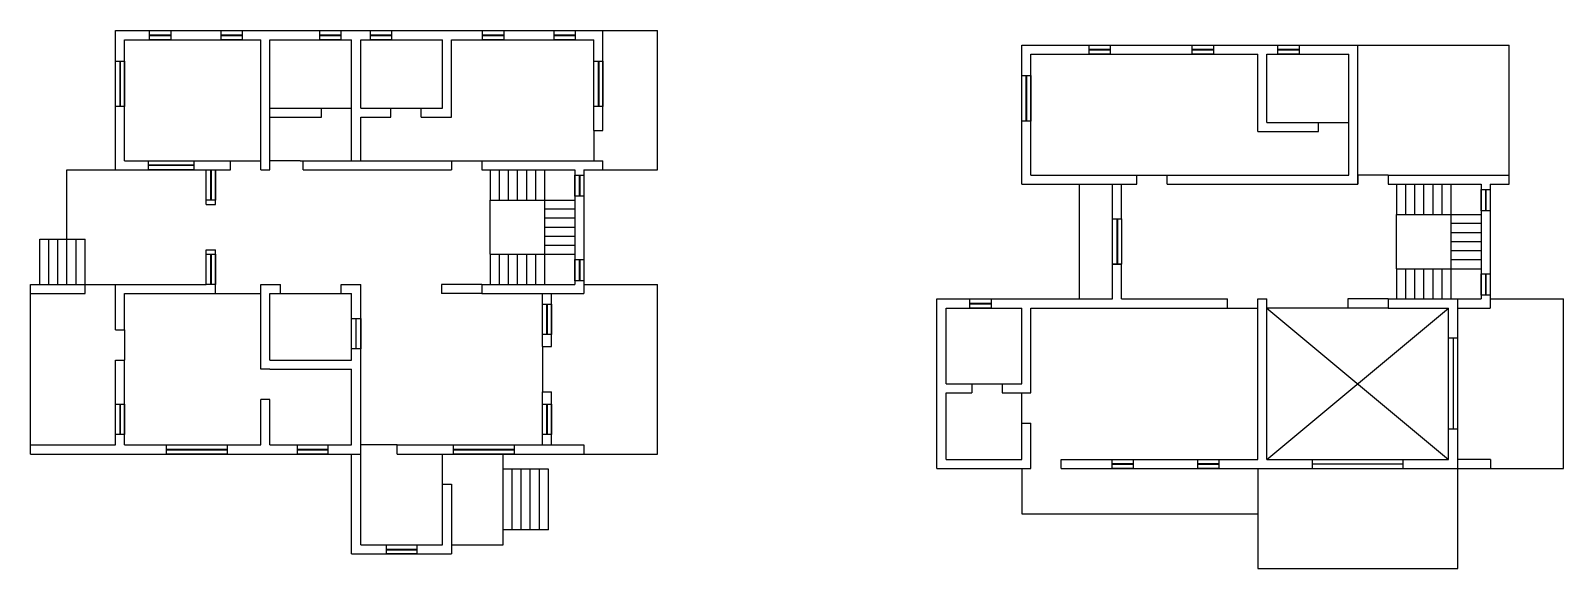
# Model space of a CAD drawing. Header units: metres. Extents: x 3586 to 7307, y 3108 to 6437.
# Drawn here: x 3615.8 to 3666.5, y 3107.9 to 3125.7 of the extents above; entities that cross this region are included whole.
import ezdxf

# ---------------------------------------------------------------- set-up
doc = ezdxf.new("R2010")
doc.units = ezdxf.units.M
doc.layers.add('wall', color=7, linetype='Continuous')
doc.layers.add('window', color=140, linetype='Continuous')

msp = doc.modelspace()

# ---------------------------------------------------------------- linework, layer by layer
at = {"layer": 'wall'}
for p, q in [((3618.649, 3125.652), (3636.549, 3125.652)), ((3618.649, 3121.052), (3618.649, 3125.652)), ((3618.949, 3125.352), (3623.449, 3125.352)), ((3618.949, 3121.352), (3618.949, 3125.352)), ((3623.449, 3121.052), (3623.449, 3125.352)), ((3623.749, 3125.352), (3626.449, 3125.352)), ((3623.749, 3121.052), (3623.749, 3125.352)), ((3626.449, 3121.352), (3626.449, 3125.352)), ((3626.749, 3125.352), (3629.449, 3125.352)), ((3626.749, 3123.092), (3626.749, 3125.352)), ((3629.449, 3123.092), (3629.449, 3125.352)), ((3629.749, 3125.352), (3634.449, 3125.352)), ((3629.749, 3122.792), (3629.749, 3125.352)), ((3634.449, 3122.352), (3634.449, 3125.352)), ((3634.749, 3122.352), (3634.749, 3125.652)), ((3636.549, 3121.052), (3636.549, 3125.652)), ((3648.581, 3125.175), (3664.681, 3125.175)), ((3648.581, 3120.575), (3648.581, 3125.175)), ((3648.881, 3124.875), (3656.381, 3124.875)), ((3648.881, 3120.875), (3648.881, 3124.875)), ((3656.381, 3122.315), (3656.381, 3124.875)), ((3656.681, 3124.875), (3659.381, 3124.875)), ((3656.681, 3122.615), (3656.681, 3124.875)), ((3659.381, 3120.875), (3659.381, 3124.875)), ((3659.681, 3120.575), (3659.681, 3125.175)), ((3664.681, 3120.575), (3664.681, 3125.175)), ((3623.749, 3123.092), (3625.449, 3123.092)), ((3623.749, 3122.792), (3625.449, 3122.792)), ((3625.449, 3122.792), (3625.449, 3123.092)), ((3625.449, 3123.092), (3626.449, 3123.092)), ((3626.749, 3123.092), (3627.749, 3123.092)), ((3626.749, 3122.792), (3627.749, 3122.792)), ((3626.749, 3121.352), (3626.749, 3122.792)), ((3627.749, 3122.792), (3627.749, 3123.092)), ((3627.749, 3123.092), (3628.749, 3123.092)), ((3628.749, 3123.092), (3629.449, 3123.092)), ((3628.749, 3122.792), (3628.749, 3123.092)), ((3628.749, 3122.792), (3629.749, 3122.792)), ((3634.449, 3122.352), (3634.749, 3122.352)), ((3634.449, 3122.352), (3634.449, 3121.352)), ((3656.381, 3122.315), (3658.381, 3122.315)), ((3656.681, 3122.615), (3658.381, 3122.615)), ((3658.381, 3122.315), (3658.381, 3122.615)), ((3658.381, 3122.615), (3659.381, 3122.615)), ((3618.949, 3121.352), (3622.449, 3121.352)), ((3622.449, 3121.052), (3622.449, 3121.352)), ((3622.449, 3121.352), (3623.449, 3121.352)), ((3624.749, 3121.352), (3623.749, 3121.352)), ((3624.749, 3121.352), (3629.749, 3121.352)), ((3624.852, 3121.052), (3624.852, 3121.352)), ((3629.749, 3121.352), (3629.749, 3121.052)), ((3629.749, 3121.352), (3630.749, 3121.352)), ((3630.749, 3121.352), (3634.749, 3121.352)), ((3630.749, 3121.352), (3630.749, 3121.052)), ((3634.749, 3121.052), (3634.749, 3121.352)), ((3617.049, 3118.765), (3617.049, 3121.052)), ((3617.049, 3121.052), (3618.649, 3121.052)), ((3618.649, 3121.052), (3621.649, 3121.052)), ((3621.649, 3119.909), (3621.649, 3121.052)), ((3621.949, 3121.052), (3622.449, 3121.052)), ((3621.949, 3119.909), (3621.949, 3121.052)), ((3623.449, 3121.052), (3623.749, 3121.052)), ((3624.852, 3121.052), (3629.749, 3121.052)), ((3630.749, 3121.052), (3633.821, 3121.052)), ((3631.021, 3121.052), (3631.021, 3120.052)), ((3631.321, 3121.052), (3631.321, 3120.052)), ((3631.621, 3121.052), (3631.621, 3120.052)), ((3631.921, 3121.052), (3631.921, 3120.052)), ((3632.221, 3121.052), (3632.221, 3120.052)), ((3632.521, 3121.052), (3632.521, 3120.052)), ((3632.821, 3121.052), (3632.821, 3117.265)), ((3633.821, 3121.052), (3633.821, 3117.265)), ((3634.121, 3121.052), (3636.549, 3121.052)), ((3634.121, 3121.052), (3634.121, 3116.965)), ((3648.881, 3120.875), (3652.381, 3120.875)), ((3652.381, 3120.575), (3652.381, 3120.875)), ((3652.381, 3120.875), (3653.381, 3120.875)), ((3653.381, 3120.875), (3659.381, 3120.875)), ((3653.381, 3120.575), (3653.381, 3120.875)), ((3659.681, 3120.875), (3659.681, 3120.575)), ((3660.681, 3120.875), (3659.681, 3120.875)), ((3660.681, 3120.875), (3664.681, 3120.875)), ((3660.681, 3120.875), (3660.681, 3120.575)), ((3664.681, 3120.575), (3664.681, 3120.875)), ((3648.581, 3120.575), (3652.381, 3120.575)), ((3650.481, 3120.575), (3650.481, 3116.788)), ((3651.581, 3119.432), (3651.581, 3120.575)), ((3651.881, 3119.432), (3651.881, 3120.575)), ((3653.381, 3120.575), (3659.681, 3120.575)), ((3653.381, 3120.575), (3653.681, 3120.575)), ((3660.681, 3120.575), (3663.754, 3120.575)), ((3660.954, 3120.575), (3660.954, 3119.575)), ((3661.254, 3120.575), (3661.254, 3119.575)), ((3661.554, 3120.575), (3661.554, 3119.575)), ((3661.854, 3120.575), (3661.854, 3119.575)), ((3662.154, 3120.575), (3662.154, 3119.575)), ((3662.454, 3120.575), (3662.454, 3119.575)), ((3662.754, 3120.575), (3662.754, 3116.788)), ((3663.754, 3120.575), (3663.754, 3116.788)), ((3664.054, 3120.575), (3664.681, 3120.575)), ((3664.054, 3120.575), (3664.054, 3116.488)), ((3621.649, 3119.909), (3621.949, 3119.909)), ((3631.021, 3120.052), (3633.821, 3120.052)), ((3631.021, 3118.265), (3631.021, 3120.052)), ((3632.821, 3119.765), (3633.821, 3119.765)), ((3632.821, 3119.465), (3633.821, 3119.465)), ((3660.954, 3119.575), (3663.754, 3119.575)), ((3660.954, 3117.788), (3660.954, 3119.575)), ((3662.754, 3119.288), (3663.754, 3119.288)), ((3616.149, 3118.765), (3617.649, 3118.765)), ((3616.149, 3117.265), (3616.149, 3118.765)), ((3616.449, 3117.265), (3616.449, 3118.765)), ((3616.749, 3117.265), (3616.749, 3118.765)), ((3617.049, 3117.265), (3617.049, 3118.765)), ((3617.349, 3117.265), (3617.349, 3118.765)), ((3617.649, 3117.265), (3617.649, 3118.765)), ((3632.821, 3119.165), (3633.821, 3119.165)), ((3632.821, 3118.865), (3633.821, 3118.865)), ((3662.754, 3118.988), (3663.754, 3118.988)), ((3621.649, 3117.265), (3621.649, 3118.409)), ((3621.649, 3118.409), (3621.949, 3118.409)), ((3621.949, 3116.965), (3621.949, 3118.409)), ((3631.021, 3118.265), (3633.821, 3118.265)), ((3631.021, 3118.265), (3631.021, 3117.265)), ((3631.321, 3118.265), (3631.321, 3117.265)), ((3631.621, 3118.265), (3631.621, 3117.265)), ((3631.921, 3118.265), (3631.921, 3117.265)), ((3632.221, 3118.265), (3632.221, 3117.265)), ((3632.521, 3118.265), (3632.521, 3117.265)), ((3632.821, 3118.565), (3633.821, 3118.565)), ((3662.754, 3118.688), (3663.754, 3118.688)), ((3662.754, 3118.388), (3663.754, 3118.388)), ((3651.581, 3116.788), (3651.581, 3117.932)), ((3651.581, 3117.932), (3651.881, 3117.932)), ((3651.881, 3116.788), (3651.881, 3117.932)), ((3660.954, 3117.788), (3663.754, 3117.788)), ((3660.954, 3117.788), (3660.954, 3116.788)), ((3661.254, 3117.788), (3661.254, 3116.788)), ((3661.554, 3117.788), (3661.554, 3116.788)), ((3661.854, 3117.788), (3661.854, 3116.788)), ((3662.154, 3117.788), (3662.154, 3116.788)), ((3662.454, 3117.788), (3662.454, 3116.788)), ((3662.754, 3118.088), (3663.754, 3118.088)), ((3615.849, 3117.265), (3617.649, 3117.265)), ((3615.849, 3111.665), (3615.849, 3117.265)), ((3617.649, 3116.965), (3617.649, 3117.265)), ((3617.649, 3117.265), (3618.649, 3117.265)), ((3618.649, 3117.265), (3621.649, 3117.265)), ((3618.649, 3115.765), (3618.649, 3117.265)), ((3623.449, 3117.265), (3624.099, 3117.265)), ((3623.449, 3114.465), (3623.449, 3117.265)), ((3624.099, 3116.965), (3624.099, 3117.265)), ((3626.099, 3117.265), (3626.749, 3117.265)), ((3626.099, 3116.965), (3626.099, 3117.265)), ((3626.749, 3108.665), (3626.749, 3117.265)), ((3630.749, 3117.265), (3629.413, 3117.269)), ((3629.413, 3117.265), (3629.413, 3116.965)), ((3630.749, 3117.265), (3633.821, 3117.265)), ((3630.749, 3117.265), (3630.749, 3116.965)), ((3634.121, 3117.265), (3636.549, 3117.265)), ((3636.549, 3111.665), (3636.549, 3117.265)), ((3615.849, 3116.965), (3617.649, 3116.965)), ((3618.949, 3116.965), (3621.949, 3116.965)), ((3618.949, 3115.765), (3618.949, 3116.965)), ((3621.949, 3116.965), (3623.449, 3116.965)), ((3623.749, 3116.965), (3624.099, 3116.965)), ((3623.749, 3114.765), (3623.749, 3116.965)), ((3624.099, 3116.965), (3626.099, 3116.965)), ((3626.099, 3116.965), (3626.449, 3116.965)), ((3626.449, 3114.765), (3626.449, 3116.965)), ((3630.749, 3116.965), (3629.413, 3116.965)), ((3630.749, 3116.965), (3634.121, 3116.965)), ((3632.749, 3115.215), (3632.749, 3116.965)), ((3633.049, 3115.215), (3633.049, 3116.965)), ((3645.781, 3111.188), (3645.781, 3116.788)), ((3645.781, 3116.788), (3648.581, 3116.788)), ((3648.581, 3116.788), (3651.581, 3116.788)), ((3651.881, 3116.788), (3655.381, 3116.788)), ((3655.381, 3116.488), (3655.381, 3116.788)), ((3656.381, 3116.788), (3656.681, 3116.788)), ((3656.381, 3111.488), (3656.381, 3116.788)), ((3656.681, 3111.488), (3656.681, 3116.788)), ((3659.346, 3116.788), (3659.346, 3116.488)), ((3660.681, 3116.788), (3659.346, 3116.788)), ((3660.681, 3116.788), (3663.754, 3116.788)), ((3660.681, 3116.788), (3660.681, 3116.488)), ((3662.981, 3111.188), (3662.981, 3116.788)), ((3664.041, 3116.788), (3666.469, 3116.788)), ((3666.469, 3111.188), (3666.469, 3116.788)), ((3646.081, 3116.488), (3648.581, 3116.488)), ((3646.081, 3113.988), (3646.081, 3116.488)), ((3648.581, 3113.988), (3648.581, 3116.488)), ((3648.881, 3116.488), (3655.381, 3116.488)), ((3648.881, 3113.688), (3648.881, 3116.488)), ((3655.381, 3116.488), (3656.381, 3116.488)), ((3660.681, 3116.488), (3656.681, 3116.488)), ((3656.681, 3116.488), (3662.681, 3111.488)), ((3656.681, 3111.488), (3662.681, 3116.488)), ((3660.681, 3116.488), (3662.681, 3116.488)), ((3662.681, 3111.488), (3662.681, 3116.488)), ((3662.981, 3116.488), (3664.054, 3116.488)), ((3618.649, 3115.765), (3618.949, 3115.765)), ((3618.949, 3115.765), (3618.949, 3114.765)), ((3632.749, 3115.215), (3633.049, 3115.215)), ((3632.749, 3115.215), (3632.749, 3113.715)), ((3618.649, 3114.765), (3618.949, 3114.765)), ((3618.649, 3111.965), (3618.649, 3114.765)), ((3618.949, 3111.965), (3618.949, 3114.765)), ((3623.749, 3114.765), (3626.449, 3114.765)), ((3623.749, 3114.465), (3623.449, 3114.465)), ((3623.749, 3114.465), (3626.449, 3114.465)), ((3626.449, 3111.965), (3626.449, 3114.465)), ((3632.749, 3111.965), (3632.749, 3113.715)), ((3632.749, 3113.715), (3633.049, 3113.715)), ((3633.049, 3111.965), (3633.049, 3113.715)), ((3646.081, 3113.988), (3646.938, 3113.988)), ((3646.081, 3113.688), (3646.938, 3113.688)), ((3646.081, 3111.488), (3646.081, 3113.688)), ((3646.938, 3113.988), (3646.938, 3113.688)), ((3646.938, 3113.988), (3647.938, 3113.988)), ((3647.938, 3113.988), (3648.581, 3113.988)), ((3647.938, 3113.988), (3647.938, 3113.688)), ((3647.938, 3113.688), (3648.881, 3113.688)), ((3648.581, 3112.688), (3648.581, 3113.688)), ((3623.449, 3111.965), (3623.449, 3113.465)), ((3623.749, 3113.465), (3623.449, 3113.465)), ((3623.749, 3111.965), (3623.749, 3113.465)), ((3648.581, 3112.688), (3648.881, 3112.688)), ((3648.581, 3111.488), (3648.581, 3112.688)), ((3648.881, 3111.188), (3648.881, 3112.688)), ((3615.849, 3111.965), (3618.649, 3111.965)), ((3615.849, 3111.665), (3626.749, 3111.665)), ((3618.949, 3111.965), (3623.449, 3111.965)), ((3623.749, 3111.965), (3626.449, 3111.965)), ((3626.449, 3108.365), (3626.449, 3111.665)), ((3627.949, 3111.965), (3626.749, 3111.965)), ((3627.949, 3111.965), (3634.121, 3111.965)), ((3627.949, 3111.665), (3627.949, 3111.965)), ((3627.949, 3111.665), (3636.549, 3111.665)), ((3629.449, 3110.665), (3629.449, 3111.665)), ((3631.449, 3108.665), (3631.449, 3111.665)), ((3634.121, 3111.965), (3634.121, 3111.665)), ((3632.949, 3111.165), (3631.449, 3111.165)), ((3631.749, 3109.165), (3631.749, 3111.165)), ((3632.049, 3109.165), (3632.049, 3111.165)), ((3632.349, 3109.165), (3632.349, 3111.165)), ((3632.649, 3109.165), (3632.649, 3111.165)), ((3632.949, 3109.165), (3632.949, 3111.165)), ((3645.781, 3111.188), (3648.881, 3111.188)), ((3646.081, 3111.488), (3648.581, 3111.488)), ((3648.581, 3111.188), (3648.581, 3109.688)), ((3649.881, 3111.488), (3656.381, 3111.488)), ((3649.881, 3111.188), (3649.881, 3111.488)), ((3649.881, 3111.188), (3666.469, 3111.188)), ((3656.381, 3111.188), (3656.381, 3107.888)), ((3656.681, 3111.488), (3662.681, 3111.488)), ((3664.066, 3111.488), (3662.981, 3111.488)), ((3662.981, 3107.888), (3662.981, 3111.188)), ((3664.066, 3111.488), (3664.066, 3111.188)), ((3629.449, 3110.665), (3629.749, 3110.665)), ((3629.449, 3108.665), (3629.449, 3110.665)), ((3629.749, 3110.665), (3629.749, 3108.365)), ((3648.581, 3109.688), (3656.381, 3109.688)), ((3632.949, 3109.165), (3631.449, 3109.165)), ((3626.749, 3108.665), (3629.449, 3108.665)), ((3629.749, 3108.665), (3631.449, 3108.665)), ((3626.449, 3108.365), (3629.749, 3108.365)), ((3656.381, 3107.888), (3662.981, 3107.888))]:
    msp.add_line(p, q, dxfattribs=at)
at = {"layer": 'window'}
for p, q in [((3619.775, 3125.652), (3620.475, 3125.652)), ((3619.775, 3125.352), (3619.775, 3125.652)), ((3619.775, 3125.512), (3620.475, 3125.512)), ((3619.775, 3125.492), (3620.475, 3125.492)), ((3620.475, 3125.352), (3619.775, 3125.352)), ((3620.475, 3125.652), (3620.475, 3125.352)), ((3622.137, 3125.652), (3622.837, 3125.652)), ((3622.137, 3125.352), (3622.137, 3125.652)), ((3622.137, 3125.512), (3622.837, 3125.512)), ((3622.137, 3125.492), (3622.837, 3125.492)), ((3622.837, 3125.352), (3622.137, 3125.352)), ((3622.837, 3125.652), (3622.837, 3125.352)), ((3625.397, 3125.652), (3626.097, 3125.652)), ((3625.397, 3125.352), (3625.397, 3125.652)), ((3625.397, 3125.512), (3626.097, 3125.512)), ((3625.397, 3125.492), (3626.097, 3125.492)), ((3626.097, 3125.352), (3625.397, 3125.352)), ((3626.097, 3125.652), (3626.097, 3125.352)), ((3627.069, 3125.652), (3627.769, 3125.652)), ((3627.069, 3125.352), (3627.069, 3125.652)), ((3627.069, 3125.512), (3627.769, 3125.512)), ((3627.069, 3125.492), (3627.769, 3125.492)), ((3627.769, 3125.352), (3627.069, 3125.352)), ((3627.769, 3125.652), (3627.769, 3125.352)), ((3630.775, 3125.652), (3631.475, 3125.652)), ((3630.775, 3125.352), (3630.775, 3125.652)), ((3630.775, 3125.512), (3631.475, 3125.512)), ((3630.775, 3125.492), (3631.475, 3125.492)), ((3631.475, 3125.352), (3630.775, 3125.352)), ((3631.475, 3125.652), (3631.475, 3125.352)), ((3633.137, 3125.652), (3633.837, 3125.652)), ((3633.137, 3125.352), (3633.137, 3125.652)), ((3633.137, 3125.512), (3633.837, 3125.512)), ((3633.137, 3125.492), (3633.837, 3125.492)), ((3633.837, 3125.352), (3633.137, 3125.352)), ((3633.837, 3125.652), (3633.837, 3125.352)), ((3650.803, 3125.175), (3651.503, 3125.175)), ((3650.803, 3124.875), (3650.803, 3125.175)), ((3650.803, 3125.035), (3651.503, 3125.035)), ((3650.803, 3125.015), (3651.503, 3125.015)), ((3651.503, 3124.875), (3650.803, 3124.875)), ((3651.503, 3125.175), (3651.503, 3124.875)), ((3654.209, 3125.175), (3654.909, 3125.175)), ((3654.209, 3124.875), (3654.209, 3125.175)), ((3654.209, 3125.035), (3654.909, 3125.035)), ((3654.209, 3125.015), (3654.909, 3125.015)), ((3654.909, 3124.875), (3654.209, 3124.875)), ((3654.909, 3125.175), (3654.909, 3124.875)), ((3657.039, 3125.175), (3657.739, 3125.175)), ((3657.039, 3124.875), (3657.039, 3125.175)), ((3657.039, 3125.035), (3657.739, 3125.035)), ((3657.039, 3125.015), (3657.739, 3125.015)), ((3657.739, 3124.875), (3657.039, 3124.875)), ((3657.739, 3125.175), (3657.739, 3124.875)), ((3618.649, 3123.144), (3618.649, 3124.644)), ((3618.649, 3124.644), (3618.949, 3124.644)), ((3618.789, 3124.644), (3618.789, 3123.144)), ((3618.809, 3124.644), (3618.809, 3123.144)), ((3618.949, 3124.644), (3618.949, 3123.144)), ((3634.449, 3123.144), (3634.449, 3124.644)), ((3634.449, 3124.644), (3634.749, 3124.644)), ((3634.589, 3124.644), (3634.589, 3123.144)), ((3634.609, 3124.644), (3634.609, 3123.144)), ((3634.749, 3124.644), (3634.749, 3123.144)), ((3648.581, 3122.667), (3648.581, 3124.167)), ((3648.581, 3124.167), (3648.881, 3124.167)), ((3648.721, 3124.167), (3648.721, 3122.667)), ((3648.741, 3124.167), (3648.741, 3122.667)), ((3648.881, 3124.167), (3648.881, 3122.667)), ((3618.949, 3123.144), (3618.649, 3123.144)), ((3634.749, 3123.144), (3634.449, 3123.144)), ((3648.881, 3122.667), (3648.581, 3122.667)), ((3619.741, 3121.052), (3619.741, 3121.352)), ((3619.741, 3121.352), (3621.241, 3121.352)), ((3621.241, 3121.352), (3621.241, 3121.052)), ((3621.241, 3121.212), (3619.741, 3121.212)), ((3621.241, 3121.192), (3619.741, 3121.192)), ((3621.241, 3121.052), (3619.741, 3121.052)), ((3621.649, 3120.052), (3621.649, 3121.052)), ((3621.649, 3121.052), (3621.949, 3121.052)), ((3621.789, 3121.052), (3621.789, 3120.052)), ((3621.809, 3121.052), (3621.809, 3120.052)), ((3621.949, 3121.052), (3621.949, 3120.052)), ((3633.821, 3120.181), (3633.821, 3120.881)), ((3633.821, 3120.881), (3634.121, 3120.881)), ((3633.961, 3120.881), (3633.961, 3120.181)), ((3633.981, 3120.881), (3633.981, 3120.181)), ((3634.121, 3120.881), (3634.121, 3120.181)), ((3663.754, 3119.704), (3663.754, 3120.404)), ((3663.754, 3120.404), (3664.054, 3120.404)), ((3663.894, 3120.404), (3663.894, 3119.704)), ((3663.914, 3120.404), (3663.914, 3119.704)), ((3664.054, 3120.404), (3664.054, 3119.704)), ((3621.949, 3120.052), (3621.649, 3120.052)), ((3634.121, 3120.181), (3633.821, 3120.181)), ((3651.581, 3117.932), (3651.581, 3119.432)), ((3651.581, 3119.432), (3651.881, 3119.432)), ((3651.721, 3119.432), (3651.721, 3117.932)), ((3651.741, 3119.432), (3651.741, 3117.932)), ((3651.881, 3119.432), (3651.881, 3117.932)), ((3664.054, 3119.704), (3663.754, 3119.704)), ((3621.649, 3117.265), (3621.649, 3118.265)), ((3621.649, 3118.265), (3621.949, 3118.265)), ((3621.789, 3118.265), (3621.789, 3117.265)), ((3621.809, 3118.265), (3621.809, 3117.265)), ((3621.949, 3118.265), (3621.949, 3117.265)), ((3633.821, 3117.39), (3633.821, 3118.09)), ((3633.821, 3118.09), (3634.121, 3118.09)), ((3633.961, 3118.09), (3633.961, 3117.39)), ((3633.981, 3118.09), (3633.981, 3117.39)), ((3634.121, 3118.09), (3634.121, 3117.39)), ((3651.881, 3117.932), (3651.581, 3117.932)), ((3621.949, 3117.265), (3621.649, 3117.265)), ((3634.121, 3117.39), (3633.821, 3117.39)), ((3663.754, 3116.913), (3663.754, 3117.613)), ((3663.754, 3117.613), (3664.054, 3117.613)), ((3663.894, 3117.613), (3663.894, 3116.913)), ((3663.914, 3117.613), (3663.914, 3116.913)), ((3664.054, 3117.613), (3664.054, 3116.913)), ((3646.872, 3116.788), (3647.572, 3116.788)), ((3646.872, 3116.488), (3646.872, 3116.788)), ((3647.572, 3116.788), (3647.572, 3116.488)), ((3664.054, 3116.913), (3663.754, 3116.913)), ((3632.749, 3115.611), (3632.749, 3116.611)), ((3632.749, 3116.611), (3633.049, 3116.611)), ((3632.889, 3116.611), (3632.889, 3115.611)), ((3632.909, 3116.611), (3632.909, 3115.611)), ((3633.049, 3116.611), (3633.049, 3115.611)), ((3646.872, 3116.648), (3647.572, 3116.648)), ((3646.872, 3116.628), (3647.572, 3116.628)), ((3647.572, 3116.488), (3646.872, 3116.488)), ((3626.449, 3115.14), (3626.449, 3116.14)), ((3626.449, 3116.14), (3626.749, 3116.14)), ((3626.589, 3116.14), (3626.589, 3115.14)), ((3626.749, 3116.14), (3626.749, 3115.14)), ((3633.049, 3115.611), (3632.749, 3115.611)), ((3662.981, 3115.488), (3662.681, 3115.488)), ((3662.831, 3115.488), (3662.831, 3112.488)), ((3626.749, 3115.14), (3626.449, 3115.14)), ((3618.649, 3112.311), (3618.649, 3113.311)), ((3618.649, 3113.311), (3618.949, 3113.311)), ((3618.789, 3113.311), (3618.789, 3112.311)), ((3618.809, 3113.311), (3618.809, 3112.311)), ((3618.949, 3113.311), (3618.949, 3112.311)), ((3632.749, 3112.311), (3632.749, 3113.311)), ((3632.749, 3113.311), (3633.049, 3113.311)), ((3632.889, 3113.311), (3632.889, 3112.311)), ((3632.909, 3113.311), (3632.909, 3112.311)), ((3633.049, 3113.311), (3633.049, 3112.311)), ((3618.949, 3112.311), (3618.649, 3112.311)), ((3633.049, 3112.311), (3632.749, 3112.311)), ((3662.981, 3112.488), (3662.681, 3112.488)), ((3620.339, 3111.965), (3622.339, 3111.965)), ((3620.339, 3111.665), (3620.339, 3111.965)), ((3620.339, 3111.825), (3622.339, 3111.825)), ((3620.339, 3111.805), (3622.339, 3111.805)), ((3622.339, 3111.665), (3620.339, 3111.665)), ((3622.339, 3111.965), (3622.339, 3111.665)), ((3624.659, 3111.965), (3625.659, 3111.965)), ((3624.659, 3111.665), (3624.659, 3111.965)), ((3624.659, 3111.825), (3625.659, 3111.825)), ((3624.659, 3111.805), (3625.659, 3111.805)), ((3625.659, 3111.665), (3624.659, 3111.665)), ((3625.659, 3111.965), (3625.659, 3111.665)), ((3629.813, 3111.965), (3631.813, 3111.965)), ((3629.813, 3111.665), (3629.813, 3111.965)), ((3629.813, 3111.825), (3631.813, 3111.825)), ((3629.813, 3111.805), (3631.813, 3111.805)), ((3631.813, 3111.665), (3629.813, 3111.665)), ((3631.813, 3111.965), (3631.813, 3111.665)), ((3651.565, 3111.488), (3652.265, 3111.488)), ((3651.565, 3111.188), (3651.565, 3111.488)), ((3651.565, 3111.348), (3652.265, 3111.348)), ((3651.565, 3111.328), (3652.265, 3111.328)), ((3652.265, 3111.188), (3651.565, 3111.188)), ((3652.265, 3111.488), (3652.265, 3111.188)), ((3654.393, 3111.488), (3655.093, 3111.488)), ((3654.393, 3111.188), (3654.393, 3111.488)), ((3654.393, 3111.348), (3655.093, 3111.348)), ((3654.393, 3111.328), (3655.093, 3111.328)), ((3655.093, 3111.188), (3654.393, 3111.188)), ((3655.093, 3111.488), (3655.093, 3111.188)), ((3658.172, 3111.488), (3658.172, 3111.188)), ((3658.172, 3111.338), (3661.172, 3111.338)), ((3661.172, 3111.488), (3661.172, 3111.188)), ((3627.599, 3108.665), (3628.599, 3108.665)), ((3627.599, 3108.365), (3627.599, 3108.665)), ((3628.599, 3108.665), (3628.599, 3108.365)), ((3627.599, 3108.525), (3628.599, 3108.525)), ((3627.599, 3108.505), (3628.599, 3108.505)), ((3628.599, 3108.365), (3627.599, 3108.365))]:
    msp.add_line(p, q, dxfattribs=at)

doc.saveas('drawing.dxf')
